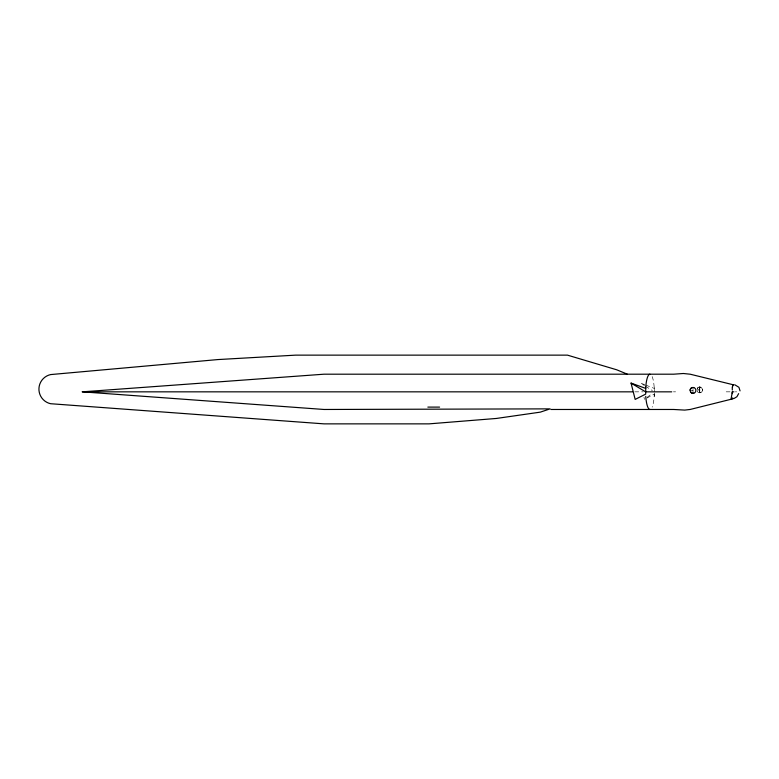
<?xml version="1.0" encoding="UTF-8"?>
<svg xmlns="http://www.w3.org/2000/svg" width="779" height="779" viewBox="0 0 779 779"><rect width="100%" height="100%" fill="white"/><g stroke="black" fill="none" stroke-linecap="round" stroke-linejoin="round"><path stroke-width="0.58" stroke-dasharray="3.9 2.92" d="M654.272 396.394L654.292 394.116L645.411 398.877M699.484 392.801C697.049 379.49 708.014 393.317 698.821 392.684A2.824 2.503 -89.7 0 1 697.302 391.311L697.419 391.311A2.912 2.707 69.7 0 0 699.824 392.801L699.659 387.027L700.477 387.134M699.844 387.114L699.201 387.114L699.824 387.027L699.659 392.801L700.487 392.713M692.93 393.268L693.106 387.494M647.125 397.339L652.52 393.21M634.797 391.837L643.24 391.837M673.387 391.837L675.617 391.837M726.174 391.837L730.556 391.837M735.337 391.837L736.652 391.837M697.01 389.87L699.746 389.909M690.145 390.337L693.018 390.386M644.817 384.729L640.601 383.093L644.525 385.595M645.869 385.138L654.282 388.409M645.509 386.218L652.364 390.581M697.117 390.61L697.419 391.311M643.98 397.241L644.428 399.403M654.272 387.27L654.292 389.549M699.737 387.017L699.746 392.801M652.15 376.559A17.654 4.353 -90 0 1 654.321 391.837M654.311 393.015A17.654 4.353 -90 0 1 652.15 407.144M697.332 388.429A2.912 2.707 69.7 0 1 699.659 387.027L700.379 387.134A2.95 2.882 89.5 0 1 702.376 389.208L702.385 390.707A2.824 2.756 89.5 0 1 700.389 392.713L699.045 392.684L699.659 392.801L699.659 387.027L698.987 387.105A2.95 2.619 -89.7 0 0 697.117 389.12"/><path stroke-width="1.17" d="M733.925 391.837L732.309 391.837L731.121 398.77L732.192 398.77M645.762 387.27L645.694 394.116L635.167 399.403L631.048 383.093L645.723 388.409M732.533 386.929L732.688 385.829M690.145 390.337L690.262 389.588A2.95 2.824 -89.6 0 1 692.278 387.582L693.758 387.601A2.95 2.95 0 0 1 695.793 389.675L695.793 391.175A2.824 2.824 0 0 1 693.748 393.191L693.008 393.278A2.912 2.853 52.3 0 1 690.535 391.788L690.145 390.337A2.912 2.853 52.3 0 1 692.998 387.494C695.277 387.65 691.216 387.63 693.106 387.494M738.638 393.629L736.915 396.735L733.935 398.536M732.873 385.138L734.013 384.807M627.348 374.193L616.705 369.791L567.463 355.136L295.689 355.136L217.808 359.577L50.596 374.582A14.928 14.928 0 0 0 50.596 403.717L324.045 423.864L429.044 423.864L496.418 418.45L540.295 412.14L550.12 408.868L324.045 409.472L82.301 391.837L324.045 374.193L673.689 374.193L683.349 373.501L690.233 374.212L733.419 384.807M82.301 391.837L632.548 391.837M671.751 391.837L645.616 391.837L631.048 383.093M427.856 407.105L439.59 407.105M550.957 409.472L673.689 409.472L684.731 410.095L690.233 409.452L733.068 398.77L732.688 397.835M690.467 391.788L690.535 391.788A2.824 2.697 -89.6 0 0 692.103 393.161L693.768 393.191M734.967 384.875L738.92 387.299L740.05 390.883M732.27 386.929L732.309 390.036M732.309 391.837L732.338 393.629M649.968 409.472A17.654 4.353 -90 0 1 645.762 396.394M645.762 387.231A17.654 4.353 -90 0 1 649.968 374.163"/></g></svg>
